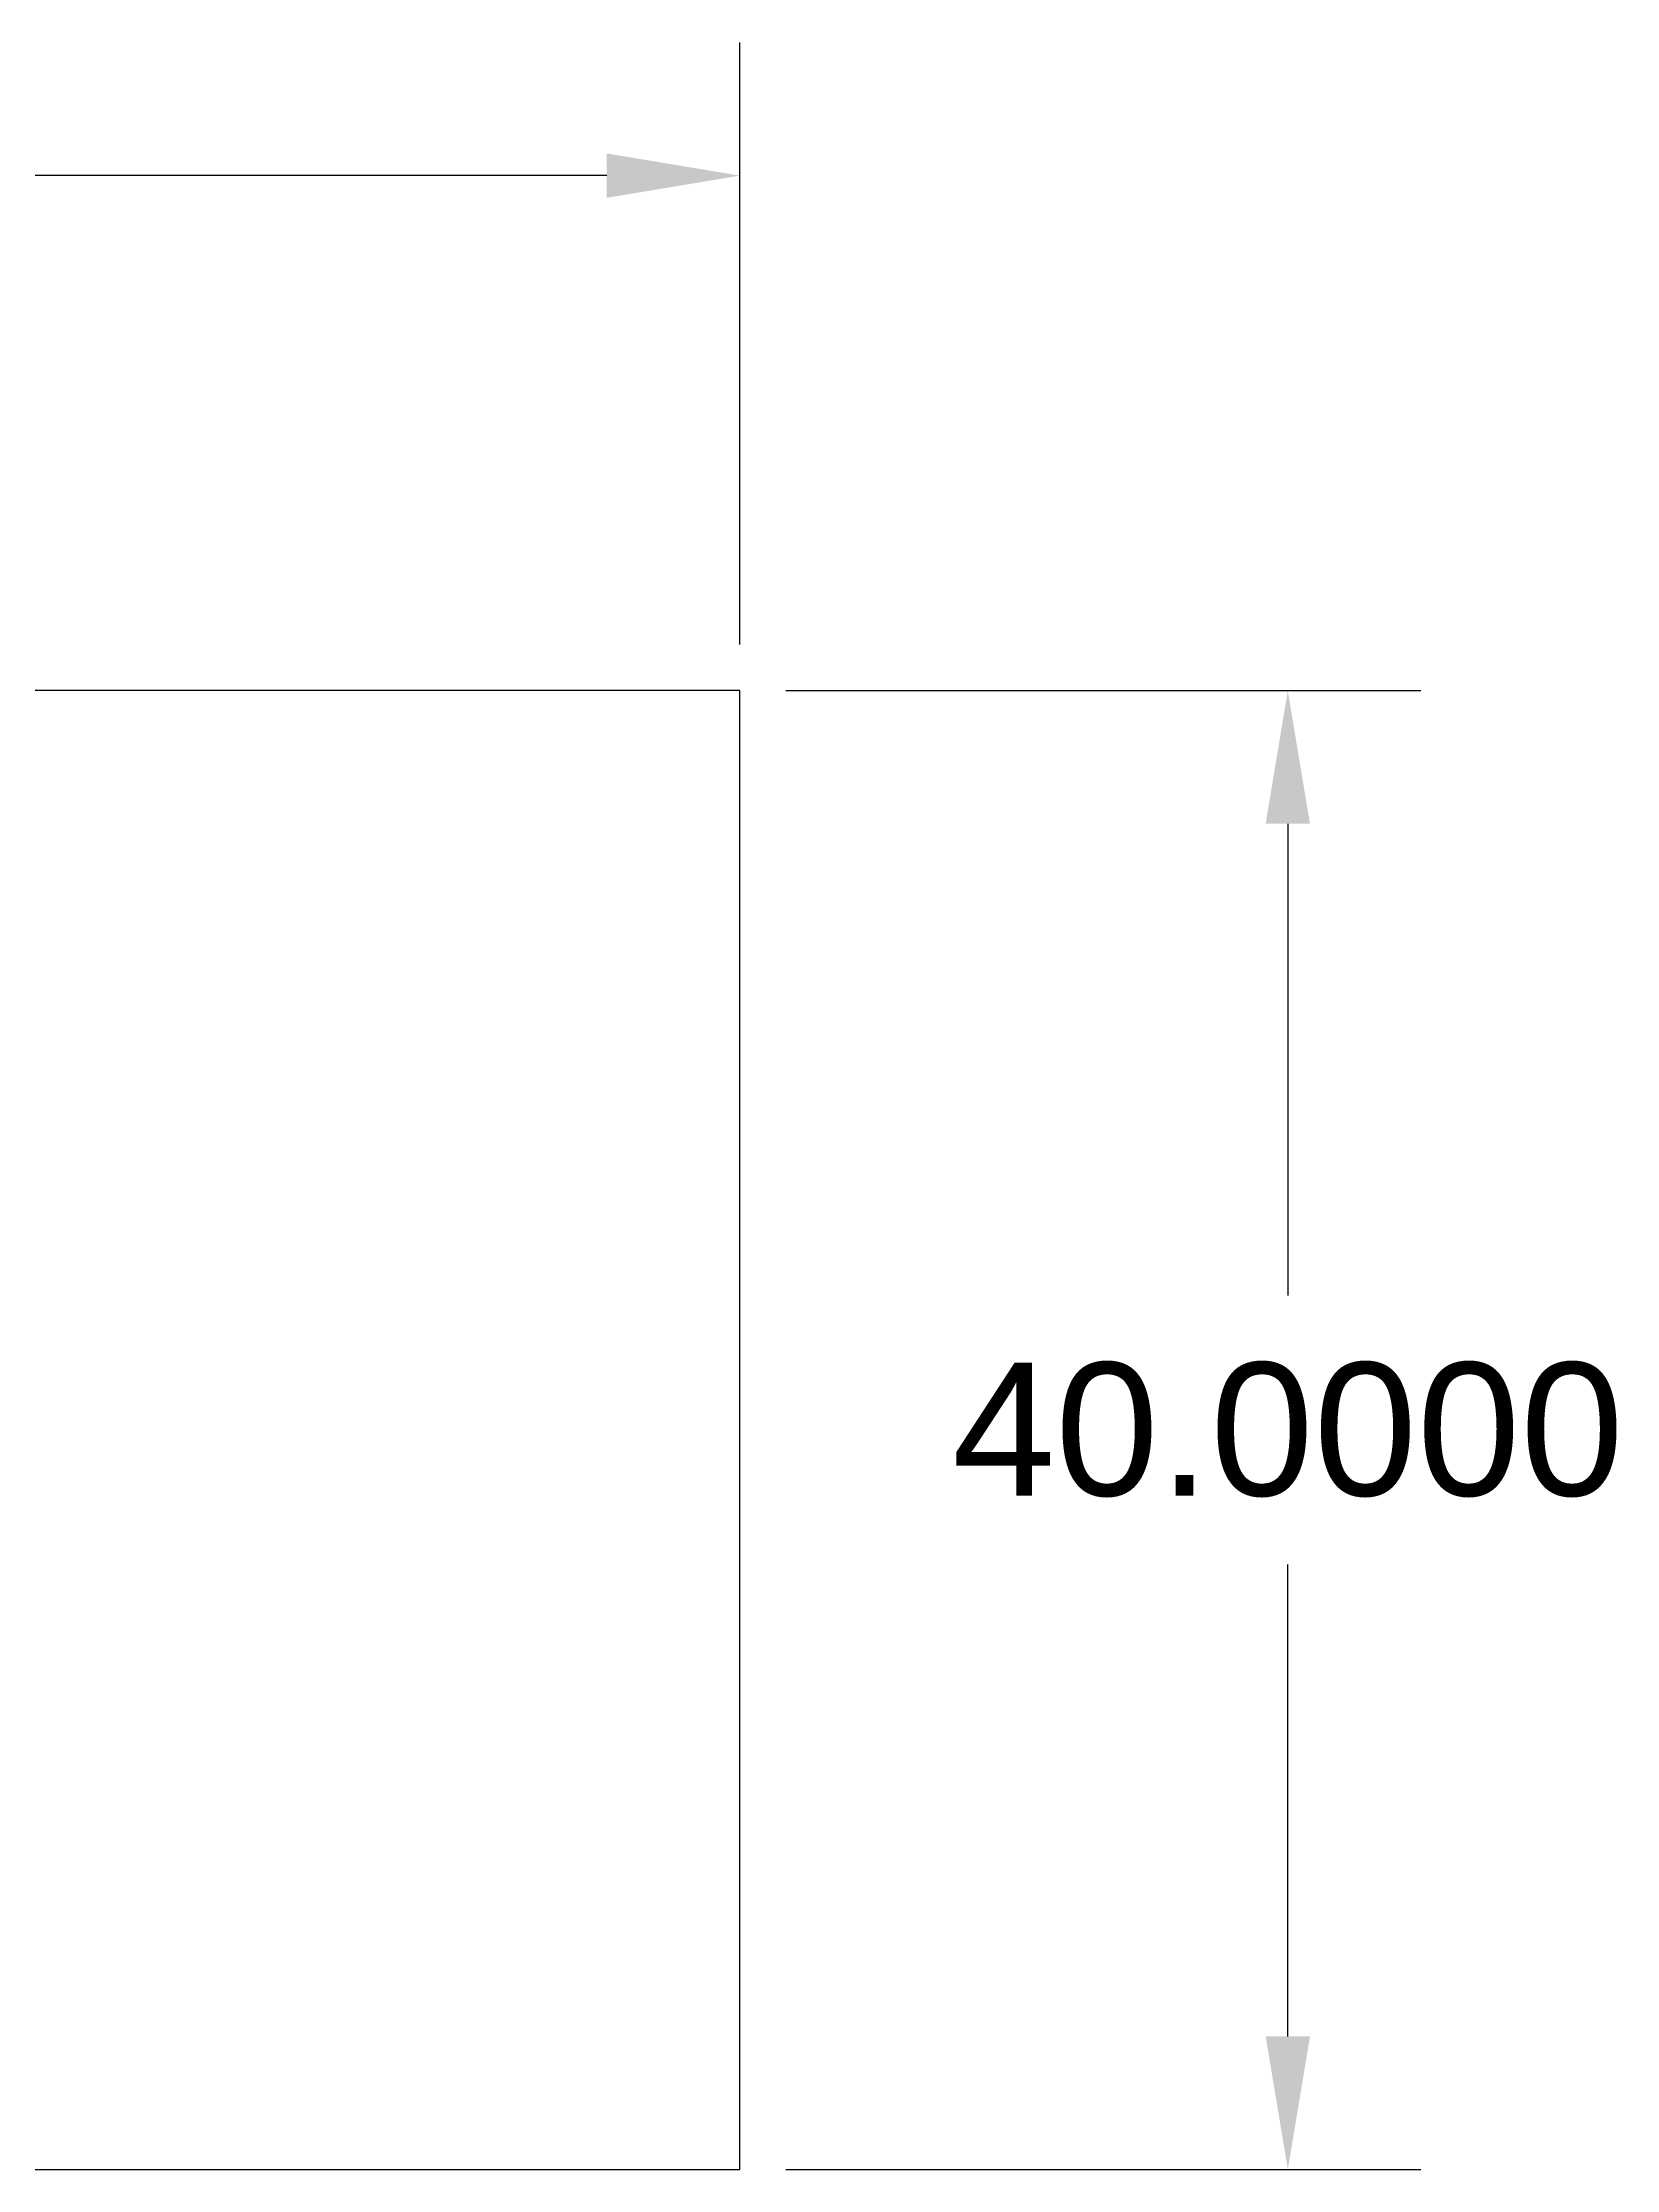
# Model space of a CAD drawing. Header units: millimetres. Extents: x -69 to 98, y 14 to 181.
# Drawn here: x -8 to 34.5, y 123.9 to 181.4 of the extents above; entities that cross this region are included whole.
import ezdxf

# ---------------------------------------------------------------- set-up
doc = ezdxf.new("R2010")
doc.units = ezdxf.units.MM
doc.header["$MEASUREMENT"] = 0
doc.styles.get("Standard").update_dxf_attribs({"font": 'arial.ttf'})
doc.dimstyles.new('Annotative', dxfattribs={"dimscale": 0, "dimtxt": 0.18, "dimasz": 0.18, "dimexe": 0.18, "dimexo": 0.0625, "dimgap": 0.09, "dimtad": 0, "dimtih": 1, "dimtoh": 1, "dimdec": 4, "dimzin": 0, "dimdsep": 46, "dimtxsty": 'Standard', "dimcen": 0.09, "dimadec": 0, "dimazin": 0, "dimtfac": 1, "dimtdec": 4, "dimtofl": 0, "dimtmove": 0, "dimatfit": 3, "dimfxl": 1, "dimtolj": 1, "dimtzin": 0, "dimarcsym": 0})

# ---------------------------------------------------------------- blocks, each defined once
blk = doc.blocks.new('*D11')
at = {"color": 0, "lineweight": -2}
for p, q in [((-49.175, 165.109), (-49.175, 181.389)), ((10.825, 165.109), (10.825, 181.389)), ((-45.575, 177.789), (-29.85, 177.789)), ((7.225, 177.789), (-8.5, 177.789))]:
    blk.add_line(p, q, dxfattribs=at)
at = {"color": 0}
for points in [[(-45.575, 178.389), (-45.575, 177.189), (-49.175, 177.789)], [(7.225, 178.389), (7.225, 177.189), (10.825, 177.789)]]:
    blk.add_solid(points, dxfattribs=at)
at = {"layer": 'Defpoints', "color": 0}
for p in [(10.825, 177.789), (-49.175, 163.859), (10.825, 163.859)]:
    blk.add_point(p, dxfattribs=at)
at = {"color": 0, "insert": (-19.175, 177.789), "char_height": 3.6, "attachment_point": 5}
blk.add_mtext('\\A1;60.0000', dxfattribs=at)
blk = doc.blocks.new('*D12')
at = {"color": 0, "lineweight": -2}
for p, q in [((12.075, 163.859), (29.253, 163.859)), ((25.653, 160.259), (25.653, 147.497)), ((25.653, 127.459), (25.653, 140.221)), ((12.075, 123.859), (29.253, 123.859))]:
    blk.add_line(p, q, dxfattribs=at)
at = {"color": 0}
for points in [[(25.053, 160.259), (26.253, 160.259), (25.653, 163.859)], [(25.053, 127.459), (26.253, 127.459), (25.653, 123.859)]]:
    blk.add_solid(points, dxfattribs=at)
at = {"layer": 'Defpoints', "color": 0}
for p in [(10.825, 163.859), (10.825, 123.859), (25.653, 123.859)]:
    blk.add_point(p, dxfattribs=at)
at = {"color": 0, "insert": (25.653, 143.859), "char_height": 3.6, "attachment_point": 5}
blk.add_mtext('\\A1;40.0000', dxfattribs=at)

msp = doc.modelspace()

# ---------------------------------------------------------------- linework, layer by layer
msp.add_lwpolyline([(-49.17517, 123.85868), (10.82483, 123.85868), (10.82483, 163.85868), (-49.17517, 163.85868)], close=True)

# ---------------------------------------------------------------- dimensions: what is measured, and where the dimension line sits
dim = msp.add_linear_dim(base=(10.82483, 177.78903), p1=(-49.17517, 163.85868), p2=(10.82483, 163.85868), dimstyle='Annotative')
dim.commit()
dim.dimension.update_dxf_attribs({"geometry": '*D11', "text_midpoint": (-19.17517, 177.78903)})
dim = msp.add_linear_dim(base=(25.65255, 123.85868), p1=(10.82483, 163.85868), p2=(10.82483, 123.85868), angle=90, dimstyle='Annotative')
dim.commit()
dim.dimension.update_dxf_attribs({"geometry": '*D12', "text_midpoint": (25.65255, 143.85868)})

doc.saveas('drawing.dxf')
